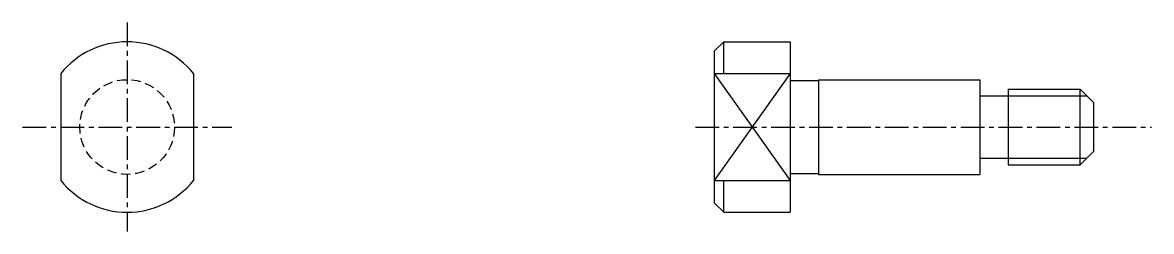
# Model space of a CAD drawing. Extents: x 21 to 152, y 43 to 236.
# Drawn here: x 92.2 to 151.7, y 224.7 to 235.7 of the extents above; entities outside this region: 2.
import ezdxf

# ---------------------------------------------------------------- set-up
doc = ezdxf.new("R2010")
doc.units = 0
doc.linetypes.add('CENTER', pattern=[2, 1.25, -0.25, 0.25, -0.25])
doc.linetypes.add('DASHED', pattern=[0.75, 0.5, -0.25])
doc.layers.get('0').update_dxf_attribs({"linetype": 'CONTINUOUS'})
doc.layers.add('CENTER', color=1, linetype='CENTER')

msp = doc.modelspace()

# ---------------------------------------------------------------- linework, layer by layer
at = {"color": 7, "linetype": 'CONTINUOUS'}
for p, q in [((128.675, 234.176), (129.175, 234.676)), ((129.175, 234.676), (132.675, 234.676)), ((129.175, 233.005), (129.175, 234.676)), ((132.675, 234.676), (132.675, 225.676)), ((128.675, 234.176), (128.675, 226.176)), ((94.203, 233.005), (94.203, 227.348)), ((101.203, 233.005), (101.203, 227.348)), ((128.675, 233.005), (132.675, 233.005)), ((132.675, 232.626), (134.175, 232.626)), ((134.175, 232.676), (142.675, 232.676)), ((134.175, 232.676), (134.175, 227.676)), ((142.675, 232.676), (142.675, 227.676)), ((142.675, 231.826), (144.175, 231.826)), ((144.175, 232.176), (147.975, 232.176)), ((144.175, 232.176), (144.175, 228.176)), ((147.975, 232.176), (148.675, 231.476)), ((147.975, 228.176), (147.975, 232.176)), ((101.203, 231.591), (101.203, 231.591)), ((148.675, 231.476), (148.675, 228.876)), ((101.203, 230.176), (101.203, 230.176)), ((147.975, 228.176), (148.675, 228.876)), ((142.675, 228.526), (144.175, 228.526)), ((144.175, 228.176), (147.975, 228.176)), ((132.675, 227.726), (134.175, 227.726)), ((134.175, 227.676), (142.675, 227.676)), ((128.675, 227.348), (132.675, 227.348)), ((129.175, 225.676), (129.175, 227.348)), ((129.175, 225.676), (128.675, 226.176)), ((129.175, 225.676), (132.675, 225.676))]:
    msp.add_line(p, q, dxfattribs=at)
at = {"color": 3}
for p, q in [((128.675, 233.005), (132.675, 227.348)), ((132.675, 233.005), (128.675, 227.348))]:
    msp.add_line(p, q, dxfattribs=at)
at = {"color": 3, "linetype": 'CONTINUOUS'}
for p, q in [((144.175, 231.826), (148.325, 231.826)), ((144.175, 228.526), (148.325, 228.526))]:
    msp.add_line(p, q, dxfattribs=at)
at = {"color": 3, "linetype": 'DASHED'}
msp.add_circle((97.703, 230.176), 2.5, dxfattribs=at)
at = {"color": 7, "linetype": 'CONTINUOUS'}
for start, end in [(38.94244, 141.05756), (218.94244, 321.05756)]:
    msp.add_arc((97.703, 230.176), 4.5, start, end, dxfattribs=at)
at = {"layer": 'CENTER', "color": 1, "linetype": 'CENTER'}
for p, q in [((97.703, 235.692), (97.703, 224.66)), ((92.187, 230.176), (103.219, 230.176)), ((127.675, 230.176), (151.734, 230.176))]:
    msp.add_line(p, q, dxfattribs=at)

# ---------------------------------------------------------------- texts
at = {"color": 7, "linetype": 'CONTINUOUS'}
for s, p in [('CLBDG 5-10', (20.776, 72.835)), ('CLBDG05', (20.776, 42.835))]:
    msp.add_text(s, height=8, dxfattribs=at).set_placement(p)

doc.saveas('drawing.dxf')
